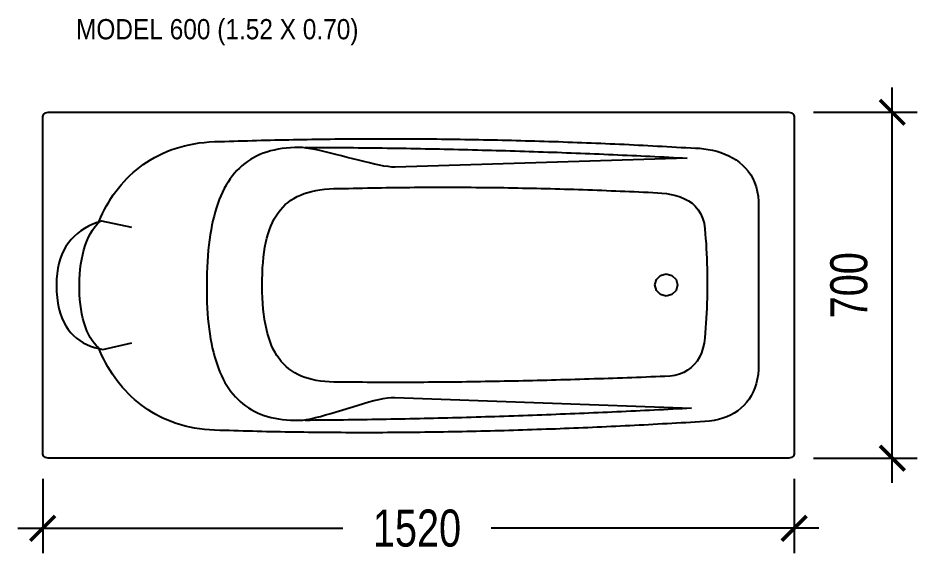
# Model space of a CAD drawing. Extents: x 2134 to 13747, y 1479 to 10829.
# Drawn here: x 11900 to 13718, y 3838 to 4921 of the extents above; entities that cross this region are included whole.
import ezdxf
from ezdxf.enums import TextEntityAlignment as Align

# ---------------------------------------------------------------- set-up
doc = ezdxf.new("R2010")
doc.units = 0
doc.layers.get('0').update_dxf_attribs({"linetype": 'CONTINUOUS'})
doc.layers.get('DEFPOINTS').update_dxf_attribs({"linetype": 'CONTINUOUS'})
for name, color, linetype in [('DIM', 4, 'CONTINUOUS'), ('DWGMODELS_COM', 250, 'CONTINUOUS'), ('TEXT', 3, 'CONTINUOUS')]:
    doc.layers.add(name, color=color, linetype=linetype)
doc.styles.add('KOTE', font='romrust.shx', dxfattribs={"width": 0.8})
doc.styles.add('SN0', font='Arial')
doc.dimstyles.new('CAD-BLOCK_COM_50', dxfattribs={"dimscale": 50, "dimtxt": 1.5, "dimasz": 1, "dimexe": 1, "dimexo": 1, "dimgap": 1, "dimtad": 1, "dimdec": 0, "dimzin": 1, "dimtxsty": 'KOTE', "dimblk": 'ARCHTICK', "dimcen": 0, "dimdle": 1, "dimclrd": 4, "dimclre": 4, "dimclrt": 7, "dimazin": 3, "dimtfac": 0.666667, "dimtdec": 0, "dimtix": 1, "dimtmove": 0, "dimatfit": 3, "dimtvp": 1, "dimtolj": 1})

# ---------------------------------------------------------------- blocks, each defined once
blk = doc.blocks.new('MODELO_600')
at = {"color": 0}
for p, q in [((-1.52, 0.3416), (-1.5185, 0.3458)), ((-1.5185, 0.3458), (-1.5146, 0.3488)), ((-1.5146, 0.3488), (-1.5091, 0.35)), ((-1.5091, 0.35), (-0.0109, 0.35)), ((-0.0109, 0.35), (-0.0054, 0.3488)), ((-0.0054, 0.3488), (-0.0015, 0.3458)), ((-0.0015, 0.3458), (0, 0.3416)), ((-1.52, -0.3416), (-1.52, 0.3416)), ((0, 0.3416), (0, -0.3416)), ((-1.1613, 0.2908), (-1.152, 0.2911)), ((-1.152, 0.2911), (-1.1428, 0.2914)), ((-1.1428, 0.2914), (-1.1335, 0.2917)), ((-1.1335, 0.2917), (-1.1243, 0.292)), ((-1.1243, 0.292), (-1.115, 0.2923)), ((-1.115, 0.2923), (-1.1058, 0.2925)), ((-1.1058, 0.2925), (-1.0965, 0.2928)), ((-1.0965, 0.2928), (-1.0872, 0.293)), ((-1.0872, 0.293), (-1.0779, 0.2933)), ((-1.0779, 0.2933), (-1.0687, 0.2935)), ((-1.0687, 0.2935), (-1.0594, 0.2937)), ((-1.0594, 0.2937), (-1.0501, 0.294)), ((-1.0501, 0.294), (-1.0408, 0.2942)), ((-1.0408, 0.2942), (-1.0315, 0.2944)), ((-1.0315, 0.2944), (-1.0222, 0.2946)), ((-1.0222, 0.2946), (-1.0129, 0.2947)), ((-1.0129, 0.2947), (-1.0036, 0.2949)), ((-1.0036, 0.2949), (-0.9943, 0.2951)), ((-0.9943, 0.2951), (-0.985, 0.2952)), ((-0.985, 0.2952), (-0.9757, 0.2954)), ((-0.9757, 0.2954), (-0.9664, 0.2955)), ((-0.9664, 0.2955), (-0.9571, 0.2957)), ((-0.9571, 0.2957), (-0.9477, 0.2958)), ((-0.9477, 0.2958), (-0.9384, 0.2959)), ((-0.9384, 0.2959), (-0.9291, 0.296)), ((-0.9291, 0.296), (-0.9198, 0.2961)), ((-0.9198, 0.2961), (-0.9104, 0.2962)), ((-0.9104, 0.2962), (-0.9011, 0.2962)), ((-0.9011, 0.2962), (-0.8917, 0.2963)), ((-0.8917, 0.2963), (-0.8824, 0.2964)), ((-0.8824, 0.2964), (-0.873, 0.2964)), ((-0.873, 0.2964), (-0.8637, 0.2965)), ((-0.8637, 0.2965), (-0.8543, 0.2965)), ((-0.8543, 0.2965), (-0.8449, 0.2965)), ((-0.8449, 0.2965), (-0.8356, 0.2965)), ((-0.8356, 0.2965), (-0.8262, 0.2965)), ((-0.8262, 0.2965), (-0.8168, 0.2965)), ((-0.8168, 0.2965), (-0.8075, 0.2965)), ((-0.8075, 0.2965), (-0.7981, 0.2965)), ((-0.7981, 0.2965), (-0.7887, 0.2965)), ((-0.7887, 0.2965), (-0.7793, 0.2964)), ((-0.7793, 0.2964), (-0.7699, 0.2964)), ((-0.7699, 0.2964), (-0.7605, 0.2963)), ((-0.7605, 0.2963), (-0.7511, 0.2963)), ((-0.7511, 0.2963), (-0.7417, 0.2962)), ((-0.7417, 0.2962), (-0.7323, 0.2961)), ((-0.7323, 0.2961), (-0.7229, 0.296)), ((-0.7229, 0.296), (-0.7135, 0.2959)), ((-0.7135, 0.2959), (-0.7041, 0.2958)), ((-0.7041, 0.2958), (-0.6946, 0.2957)), ((-0.6946, 0.2957), (-0.6852, 0.2956)), ((-0.6852, 0.2956), (-0.6758, 0.2954)), ((-0.6758, 0.2954), (-0.6664, 0.2953)), ((-0.6664, 0.2953), (-0.6569, 0.2951)), ((-0.6569, 0.2951), (-0.6475, 0.295)), ((-0.6475, 0.295), (-0.638, 0.2948)), ((-0.638, 0.2948), (-0.6286, 0.2946)), ((-0.6286, 0.2946), (-0.6191, 0.2944)), ((-0.6191, 0.2944), (-0.6097, 0.2942)), ((-0.6097, 0.2942), (-0.6002, 0.294)), ((-0.6002, 0.294), (-0.5908, 0.2938)), ((-0.5908, 0.2938), (-0.5813, 0.2936)), ((-0.5813, 0.2936), (-0.5718, 0.2934)), ((-0.5718, 0.2934), (-0.5624, 0.2931)), ((-0.5624, 0.2931), (-0.5529, 0.2929)), ((-0.5529, 0.2929), (-0.5434, 0.2926)), ((-0.5434, 0.2926), (-0.5339, 0.2924)), ((-0.5339, 0.2924), (-0.5244, 0.2921)), ((-0.5244, 0.2921), (-0.5149, 0.2918)), ((-0.5149, 0.2918), (-0.5054, 0.2915)), ((-0.5054, 0.2915), (-0.4959, 0.2912)), ((-0.4959, 0.2912), (-0.4864, 0.2909)), ((-1.2692, 0.2704), (-1.2606, 0.2738)), ((-1.2606, 0.2738), (-1.2517, 0.2769)), ((-1.2517, 0.2769), (-1.2425, 0.2797)), ((-1.2425, 0.2797), (-1.2332, 0.2822)), ((-1.2332, 0.2822), (-1.2236, 0.2844)), ((-1.2236, 0.2844), (-1.2138, 0.2863)), ((-1.2138, 0.2863), (-1.2037, 0.2879)), ((-1.2037, 0.2879), (-1.1935, 0.2891)), ((-1.1935, 0.2891), (-1.183, 0.29)), ((-1.183, 0.29), (-1.1722, 0.2906)), ((-1.1722, 0.2906), (-1.1613, 0.2908)), ((-1.0518, 0.2737), (-1.0594, 0.2718)), ((-1.044, 0.2753), (-1.0518, 0.2737)), ((-1.0359, 0.2766), (-1.044, 0.2753)), ((-1.0275, 0.2776), (-1.0359, 0.2766)), ((-1.019, 0.2784), (-1.0275, 0.2776)), ((-1.0101, 0.2788), (-1.019, 0.2784)), ((-1.001, 0.279), (-1.0101, 0.2788)), ((-0.9944, 0.2786), (-1.001, 0.279)), ((-0.9868, 0.2777), (-0.9944, 0.2786)), ((-0.9888, 0.2792), (-0.979, 0.2791)), ((-0.9783, 0.2764), (-0.9868, 0.2777)), ((-0.979, 0.2791), (-0.9692, 0.2791)), ((-0.9691, 0.2746), (-0.9783, 0.2764)), ((-0.9692, 0.2791), (-0.9595, 0.279)), ((-0.9592, 0.2725), (-0.9691, 0.2746)), ((-0.9595, 0.279), (-0.9497, 0.279)), ((-0.9497, 0.279), (-0.94, 0.2789)), ((-0.94, 0.2789), (-0.9302, 0.2788)), ((-0.9302, 0.2788), (-0.9205, 0.2788)), ((-0.9205, 0.2788), (-0.9108, 0.2787)), ((-0.9108, 0.2787), (-0.901, 0.2786)), ((-0.901, 0.2786), (-0.8913, 0.2785)), ((-0.8913, 0.2785), (-0.8816, 0.2784)), ((-0.8816, 0.2784), (-0.8719, 0.2783)), ((-0.8719, 0.2783), (-0.8622, 0.2782)), ((-0.8622, 0.2782), (-0.8525, 0.2781)), ((-0.8525, 0.2781), (-0.8428, 0.2779)), ((-0.8428, 0.2779), (-0.8331, 0.2778)), ((-0.8331, 0.2778), (-0.8235, 0.2777)), ((-0.8235, 0.2777), (-0.8138, 0.2775)), ((-0.8138, 0.2775), (-0.8041, 0.2774)), ((-0.8041, 0.2774), (-0.7945, 0.2772)), ((-0.7945, 0.2772), (-0.7848, 0.2771)), ((-0.7848, 0.2771), (-0.7752, 0.2769)), ((-0.7752, 0.2769), (-0.7656, 0.2767)), ((-0.7656, 0.2767), (-0.7559, 0.2766)), ((-0.7559, 0.2766), (-0.7463, 0.2764)), ((-0.7463, 0.2764), (-0.7367, 0.2762)), ((-0.7367, 0.2762), (-0.7271, 0.276)), ((-0.7271, 0.276), (-0.7175, 0.2758)), ((-0.7175, 0.2758), (-0.7079, 0.2756)), ((-0.7079, 0.2756), (-0.6983, 0.2754)), ((-0.6983, 0.2754), (-0.6887, 0.2752)), ((-0.6887, 0.2752), (-0.6791, 0.2749)), ((-0.6791, 0.2749), (-0.6695, 0.2747)), ((-0.6695, 0.2747), (-0.6599, 0.2745)), ((-0.6599, 0.2745), (-0.6504, 0.2742)), ((-0.6504, 0.2742), (-0.6408, 0.274)), ((-0.6408, 0.274), (-0.6313, 0.2737)), ((-0.6313, 0.2737), (-0.6217, 0.2735)), ((-0.6217, 0.2735), (-0.6122, 0.2732)), ((-0.6122, 0.2732), (-0.6026, 0.2729)), ((-0.6026, 0.2729), (-0.5931, 0.2727)), ((-0.4864, 0.2909), (-0.4769, 0.2906)), ((-0.4769, 0.2906), (-0.4674, 0.2902)), ((-0.4674, 0.2902), (-0.4579, 0.2899)), ((-0.4579, 0.2899), (-0.4484, 0.2895)), ((-0.4484, 0.2895), (-0.4389, 0.2892)), ((-0.4389, 0.2892), (-0.4294, 0.2888)), ((-0.4294, 0.2888), (-0.4198, 0.2885)), ((-0.4198, 0.2885), (-0.4103, 0.2881)), ((-0.4103, 0.2881), (-0.4008, 0.2877)), ((-0.4008, 0.2877), (-0.3912, 0.2873)), ((-0.3912, 0.2873), (-0.3817, 0.2869)), ((-0.3817, 0.2869), (-0.3722, 0.2865)), ((-0.3722, 0.2865), (-0.3626, 0.286)), ((-0.3626, 0.286), (-0.3531, 0.2856)), ((-0.3531, 0.2856), (-0.3435, 0.2852)), ((-0.3435, 0.2852), (-0.3339, 0.2847)), ((-0.3339, 0.2847), (-0.3244, 0.2842)), ((-0.3244, 0.2842), (-0.3148, 0.2838)), ((-0.3148, 0.2838), (-0.3052, 0.2833)), ((-0.3052, 0.2833), (-0.2957, 0.2828)), ((-0.2957, 0.2828), (-0.2861, 0.2823)), ((-0.2861, 0.2823), (-0.2765, 0.2818)), ((-0.2765, 0.2818), (-0.2669, 0.2813)), ((-0.2669, 0.2813), (-0.2573, 0.2808)), ((-0.2573, 0.2808), (-0.2477, 0.2802)), ((-0.2477, 0.2802), (-0.2381, 0.2797)), ((-0.2381, 0.2797), (-0.2285, 0.2791)), ((-0.2285, 0.2791), (-0.2189, 0.2786)), ((-0.2189, 0.2786), (-0.2093, 0.278)), ((-0.2093, 0.278), (-0.1997, 0.2774)), ((-0.1997, 0.2774), (-0.1997, 0.2774)), ((-0.1997, 0.2774), (-0.191, 0.2771)), ((-0.191, 0.2771), (-0.1824, 0.2763)), ((-0.1824, 0.2763), (-0.1737, 0.275)), ((-0.1737, 0.275), (-0.1651, 0.2734)), ((-0.1651, 0.2734), (-0.1567, 0.2712)), ((-1.3016, 0.254), (-1.2939, 0.2585)), ((-1.2939, 0.2585), (-1.2859, 0.2627)), ((-1.2859, 0.2627), (-1.2777, 0.2667)), ((-1.2777, 0.2667), (-1.2692, 0.2704)), ((-1.0936, 0.258), (-1.0998, 0.2544)), ((-1.0873, 0.2614), (-1.0936, 0.258)), ((-1.0807, 0.2644), (-1.0873, 0.2614)), ((-1.0738, 0.2672), (-1.0807, 0.2644)), ((-1.0667, 0.2696), (-1.0738, 0.2672)), ((-1.0594, 0.2718), (-1.0667, 0.2696)), ((-0.9488, 0.2701), (-0.9592, 0.2725)), ((-0.938, 0.2675), (-0.9488, 0.2701)), ((-0.9269, 0.2647), (-0.938, 0.2675)), ((-0.9155, 0.2618), (-0.9269, 0.2647)), ((-0.904, 0.2588), (-0.9155, 0.2618)), ((-0.8926, 0.2559), (-0.904, 0.2588)), ((-0.8812, 0.253), (-0.8926, 0.2559)), ((-0.2164, 0.2573), (-0.807, 0.2387)), ((-0.5931, 0.2727), (-0.5836, 0.2724)), ((-0.5836, 0.2724), (-0.5741, 0.2721)), ((-0.5741, 0.2721), (-0.5645, 0.2718)), ((-0.5645, 0.2718), (-0.555, 0.2715)), ((-0.555, 0.2715), (-0.5455, 0.2712)), ((-0.5455, 0.2712), (-0.536, 0.2709)), ((-0.536, 0.2709), (-0.5265, 0.2706)), ((-0.5265, 0.2706), (-0.5171, 0.2703)), ((-0.5171, 0.2703), (-0.5076, 0.27)), ((-0.5076, 0.27), (-0.4981, 0.2696)), ((-0.4981, 0.2696), (-0.4886, 0.2693)), ((-0.4886, 0.2693), (-0.4792, 0.269)), ((-0.4792, 0.269), (-0.4697, 0.2686)), ((-0.4697, 0.2686), (-0.4603, 0.2683)), ((-0.4603, 0.2683), (-0.4508, 0.2679)), ((-0.4508, 0.2679), (-0.4414, 0.2675)), ((-0.4414, 0.2675), (-0.4319, 0.2672)), ((-0.4319, 0.2672), (-0.4225, 0.2668)), ((-0.4225, 0.2668), (-0.4131, 0.2664)), ((-0.4131, 0.2664), (-0.4037, 0.266)), ((-0.4037, 0.266), (-0.3942, 0.2657)), ((-0.3942, 0.2657), (-0.3848, 0.2653)), ((-0.3848, 0.2653), (-0.3754, 0.2649)), ((-0.3754, 0.2649), (-0.366, 0.2645)), ((-0.366, 0.2645), (-0.3566, 0.264)), ((-0.3566, 0.264), (-0.3473, 0.2636)), ((-0.3473, 0.2636), (-0.3379, 0.2632)), ((-0.3379, 0.2632), (-0.3285, 0.2628)), ((-0.3285, 0.2628), (-0.3191, 0.2624)), ((-0.3191, 0.2624), (-0.3098, 0.2619)), ((-0.3098, 0.2619), (-0.3004, 0.2615)), ((-0.3004, 0.2615), (-0.291, 0.261)), ((-0.291, 0.261), (-0.2817, 0.2606)), ((-0.2817, 0.2606), (-0.2723, 0.2601)), ((-0.2723, 0.2601), (-0.263, 0.2597)), ((-0.263, 0.2597), (-0.2537, 0.2592)), ((-0.2537, 0.2592), (-0.2443, 0.2587)), ((-0.2443, 0.2587), (-0.235, 0.2582)), ((-0.235, 0.2582), (-0.2257, 0.2578)), ((-0.2257, 0.2578), (-0.2164, 0.2573)), ((-0.1567, 0.2712), (-0.1484, 0.2687)), ((-0.1484, 0.2687), (-0.1403, 0.2656)), ((-0.1403, 0.2656), (-0.1324, 0.2621)), ((-0.1324, 0.2621), (-0.1248, 0.2581)), ((-0.1248, 0.2581), (-0.1176, 0.2536)), ((-1.3304, 0.2336), (-1.3236, 0.2391)), ((-1.3236, 0.2391), (-1.3165, 0.2443)), ((-1.3165, 0.2443), (-1.3092, 0.2493)), ((-1.3092, 0.2493), (-1.3016, 0.254)), ((-1.1221, 0.237), (-1.1271, 0.232)), ((-1.1169, 0.2418), (-1.1221, 0.237)), ((-1.1114, 0.2463), (-1.1169, 0.2418)), ((-1.1057, 0.2505), (-1.1114, 0.2463)), ((-1.0998, 0.2544), (-1.1057, 0.2505)), ((-0.8701, 0.2502), (-0.8812, 0.253)), ((-0.8592, 0.2476), (-0.8701, 0.2502)), ((-0.8488, 0.2452), (-0.8592, 0.2476)), ((-0.839, 0.2431), (-0.8488, 0.2452)), ((-0.8298, 0.2413), (-0.839, 0.2431)), ((-0.8213, 0.24), (-0.8298, 0.2413)), ((-0.8137, 0.2391), (-0.8213, 0.24)), ((-0.807, 0.2387), (-0.8137, 0.2391)), ((-0.1176, 0.2536), (-0.1107, 0.2487)), ((-0.1107, 0.2487), (-0.1043, 0.2432)), ((-0.1043, 0.2432), (-0.0983, 0.2372)), ((-0.0983, 0.2372), (-0.0928, 0.2306)), ((-1.3496, 0.216), (-1.3434, 0.2221)), ((-1.3434, 0.2221), (-1.337, 0.228)), ((-1.337, 0.228), (-1.3304, 0.2336)), ((-1.1365, 0.221), (-1.1409, 0.2151)), ((-1.1319, 0.2266), (-1.1365, 0.221)), ((-1.1271, 0.232), (-1.1319, 0.2266)), ((-0.0928, 0.2306), (-0.0879, 0.2236)), ((-0.0879, 0.2236), (-0.0836, 0.216)), ((-1.3668, 0.1966), (-1.3613, 0.2032)), ((-1.3613, 0.2032), (-1.3555, 0.2097)), ((-1.3555, 0.2097), (-1.3496, 0.216)), ((-1.149, 0.2024), (-1.1527, 0.1956)), ((-1.145, 0.2088), (-1.149, 0.2024)), ((-1.1409, 0.2151), (-1.145, 0.2088)), ((-0.0836, 0.216), (-0.0799, 0.2078)), ((-0.0799, 0.2078), (-0.0768, 0.1991)), ((-1.3819, 0.1755), (-1.3771, 0.1827)), ((-1.3771, 0.1827), (-1.372, 0.1897)), ((-1.372, 0.1897), (-1.3668, 0.1966)), ((-1.1563, 0.1885), (-1.1596, 0.1811)), ((-1.1527, 0.1956), (-1.1563, 0.1885)), ((-1.0054, 0.1794), (-0.9986, 0.1826)), ((-0.9986, 0.1826), (-0.9914, 0.1854)), ((-0.9914, 0.1854), (-0.9839, 0.1879)), ((-0.9839, 0.1879), (-0.976, 0.19)), ((-0.976, 0.19), (-0.9678, 0.1917)), ((-0.9678, 0.1917), (-0.9592, 0.1932)), ((-0.9592, 0.1932), (-0.9502, 0.1943)), ((-0.9502, 0.1943), (-0.9408, 0.195)), ((-0.9408, 0.195), (-0.9311, 0.1955)), ((-0.9311, 0.1955), (-0.9209, 0.1956)), ((-0.9209, 0.1956), (-0.9113, 0.1958)), ((-0.9209, 0.1956), (-0.9209, 0.1956)), ((-0.9113, 0.1958), (-0.9017, 0.1961)), ((-0.9017, 0.1961), (-0.8921, 0.1963)), ((-0.8921, 0.1963), (-0.8825, 0.1965)), ((-0.8825, 0.1965), (-0.8729, 0.1967)), ((-0.8729, 0.1967), (-0.8633, 0.1969)), ((-0.8633, 0.1969), (-0.8538, 0.1971)), ((-0.8538, 0.1971), (-0.8442, 0.1972)), ((-0.8442, 0.1972), (-0.8346, 0.1974)), ((-0.8346, 0.1974), (-0.825, 0.1975)), ((-0.825, 0.1975), (-0.8155, 0.1977)), ((-0.8155, 0.1977), (-0.8059, 0.1978)), ((-0.8059, 0.1978), (-0.7963, 0.1979)), ((-0.7963, 0.1979), (-0.7868, 0.198)), ((-0.7868, 0.198), (-0.7772, 0.1981)), ((-0.7772, 0.1981), (-0.7677, 0.1982)), ((-0.7677, 0.1982), (-0.7581, 0.1982)), ((-0.7581, 0.1982), (-0.7486, 0.1983)), ((-0.7486, 0.1983), (-0.7391, 0.1983)), ((-0.7391, 0.1983), (-0.7295, 0.1983)), ((-0.7295, 0.1983), (-0.72, 0.1984)), ((-0.72, 0.1984), (-0.7105, 0.1984)), ((-0.7105, 0.1984), (-0.701, 0.1984)), ((-0.701, 0.1984), (-0.6915, 0.1984)), ((-0.6915, 0.1984), (-0.682, 0.1983)), ((-0.682, 0.1983), (-0.6724, 0.1983)), ((-0.6724, 0.1983), (-0.6629, 0.1982)), ((-0.6629, 0.1982), (-0.6534, 0.1982)), ((-0.6534, 0.1982), (-0.644, 0.1981)), ((-0.644, 0.1981), (-0.6345, 0.198)), ((-0.6345, 0.198), (-0.625, 0.1979)), ((-0.625, 0.1979), (-0.6155, 0.1978)), ((-0.6155, 0.1978), (-0.606, 0.1977)), ((-0.606, 0.1977), (-0.5965, 0.1976)), ((-0.5965, 0.1976), (-0.5871, 0.1975)), ((-0.5871, 0.1975), (-0.5776, 0.1973)), ((-0.5776, 0.1973), (-0.5681, 0.1972)), ((-0.5681, 0.1972), (-0.5587, 0.197)), ((-0.5587, 0.197), (-0.5492, 0.1968)), ((-0.5492, 0.1968), (-0.5398, 0.1966)), ((-0.5398, 0.1966), (-0.5303, 0.1964)), ((-0.5303, 0.1964), (-0.5209, 0.1962)), ((-0.5209, 0.1962), (-0.5115, 0.196)), ((-0.5115, 0.196), (-0.502, 0.1958)), ((-0.502, 0.1958), (-0.4926, 0.1955)), ((-0.4926, 0.1955), (-0.4832, 0.1953)), ((-0.4832, 0.1953), (-0.4737, 0.195)), ((-0.4737, 0.195), (-0.4643, 0.1947)), ((-0.4643, 0.1947), (-0.4549, 0.1944)), ((-0.4549, 0.1944), (-0.4455, 0.1942)), ((-0.4455, 0.1942), (-0.4361, 0.1939)), ((-0.4361, 0.1939), (-0.4267, 0.1935)), ((-0.4267, 0.1935), (-0.4173, 0.1932)), ((-0.4173, 0.1932), (-0.4079, 0.1929)), ((-0.4079, 0.1929), (-0.3985, 0.1925)), ((-0.3985, 0.1925), (-0.3891, 0.1922)), ((-0.3891, 0.1922), (-0.3797, 0.1918)), ((-0.3797, 0.1918), (-0.3703, 0.1914)), ((-0.3703, 0.1914), (-0.361, 0.191)), ((-0.361, 0.191), (-0.3516, 0.1906)), ((-0.3516, 0.1906), (-0.3422, 0.1902)), ((-0.3422, 0.1902), (-0.3329, 0.1898)), ((-0.3329, 0.1898), (-0.3235, 0.1894)), ((-0.3235, 0.1894), (-0.3141, 0.189)), ((-0.3141, 0.189), (-0.3048, 0.1885)), ((-0.3048, 0.1885), (-0.2954, 0.1881)), ((-0.2954, 0.1881), (-0.2861, 0.1876)), ((-0.2861, 0.1876), (-0.2767, 0.1871)), ((-0.2767, 0.1871), (-0.2674, 0.1866)), ((-0.2674, 0.1866), (-0.2674, 0.1866)), ((-0.2674, 0.1866), (-0.2579, 0.1855)), ((-0.2579, 0.1855), (-0.2485, 0.1839)), ((-0.2485, 0.1839), (-0.2393, 0.1816)), ((-0.0768, 0.1991), (-0.0745, 0.1898)), ((-0.0745, 0.1898), (-0.073, 0.18)), ((-1.3908, 0.1607), (-1.3865, 0.1682)), ((-1.3865, 0.1682), (-1.3819, 0.1755)), ((-1.1657, 0.1656), (-1.1685, 0.1574)), ((-1.1628, 0.1735), (-1.1657, 0.1656)), ((-1.1596, 0.1811), (-1.1628, 0.1735)), ((-1.0292, 0.1631), (-1.0237, 0.1677)), ((-1.0237, 0.1677), (-1.0179, 0.172)), ((-1.0179, 0.172), (-1.0118, 0.1759)), ((-1.0118, 0.1759), (-1.0054, 0.1794)), ((-0.2393, 0.1816), (-0.2304, 0.1788)), ((-0.2304, 0.1788), (-0.2219, 0.1752)), ((-0.2219, 0.1752), (-0.2139, 0.1709)), ((-0.2139, 0.1709), (-0.2066, 0.1658)), ((-0.2066, 0.1658), (-0.1999, 0.1598)), ((-0.073, 0.18), (-0.0722, 0.1696)), ((-0.0722, 0.1696), (-0.0719, -0.16)), ((-0.0722, 0.1696), (-0.0722, 0.1696)), ((-1.3989, 0.1453), (-1.395, 0.1531)), ((-1.395, 0.1531), (-1.3908, 0.1607)), ((-1.171, 0.1489), (-1.1734, 0.1401)), ((-1.1685, 0.1574), (-1.171, 0.1489)), ((-1.0477, 0.1407), (-1.0435, 0.1469)), ((-1.0435, 0.1469), (-1.0391, 0.1527)), ((-1.0391, 0.1527), (-1.0343, 0.1581)), ((-1.0343, 0.1581), (-1.0292, 0.1631)), ((-0.1999, 0.1598), (-0.194, 0.1529)), ((-0.194, 0.1529), (-0.1891, 0.1449)), ((-1.4005, 0.13), (-1.4098, 0.1269)), ((-1.4098, 0.1237), (-1.4045, 0.1287)), ((-1.406, 0.1295), (-1.4026, 0.1375)), ((-1.4058, 0.1287), (-1.406, 0.1295)), ((-1.4049, 0.1287), (-1.4058, 0.1287)), ((-1.4045, 0.1287), (-1.4049, 0.1287)), ((-1.4045, 0.1287), (-1.4045, 0.1287)), ((-1.4026, 0.1375), (-1.3989, 0.1453)), ((-1.3394, 0.1172), (-1.4005, 0.13)), ((-1.1756, 0.131), (-1.1776, 0.1217)), ((-1.1734, 0.1401), (-1.1756, 0.131)), ((-1.0551, 0.1272), (-1.0516, 0.1342)), ((-1.0516, 0.1342), (-1.0477, 0.1407)), ((-0.1891, 0.1449), (-0.1851, 0.1359)), ((-0.1851, 0.1359), (-0.1823, 0.1257)), ((-1.4428, 0.1101), (-1.4499, 0.1048)), ((-1.4353, 0.115), (-1.4428, 0.1101)), ((-1.4273, 0.1194), (-1.4353, 0.115)), ((-1.4188, 0.1234), (-1.4273, 0.1194)), ((-1.4235, 0.1046), (-1.4193, 0.1116)), ((-1.4193, 0.1116), (-1.4148, 0.118)), ((-1.4098, 0.1269), (-1.4188, 0.1234)), ((-1.4148, 0.118), (-1.4098, 0.1237)), ((-1.1794, 0.1121), (-1.1811, 0.1021)), ((-1.1776, 0.1217), (-1.1794, 0.1121)), ((-1.064, 0.1039), (-1.0613, 0.1121)), ((-1.0613, 0.1121), (-1.0584, 0.1199)), ((-1.0584, 0.1199), (-1.0551, 0.1272)), ((-0.1823, 0.1257), (-0.1807, 0.1143)), ((-0.1807, 0.1143), (-0.1798, 0.1043)), ((-1.4625, 0.0927), (-1.468, 0.086)), ((-1.4564, 0.099), (-1.4625, 0.0927)), ((-1.4499, 0.1048), (-1.4564, 0.099)), ((-1.4308, 0.089), (-1.4273, 0.097)), ((-1.4273, 0.097), (-1.4235, 0.1046)), ((-1.1825, 0.0919), (-1.1838, 0.0815)), ((-1.1811, 0.1021), (-1.1825, 0.0919)), ((-1.0685, 0.0864), (-1.0664, 0.0954)), ((-1.0664, 0.0954), (-1.064, 0.1039)), ((-0.1798, 0.1043), (-0.179, 0.0943)), ((-0.179, 0.0943), (-0.1783, 0.0842)), ((-1.4729, 0.0787), (-1.4774, 0.0709)), ((-1.468, 0.086), (-1.4729, 0.0787)), ((-1.4366, 0.0715), (-1.4339, 0.0804)), ((-1.4339, 0.0804), (-1.4308, 0.089)), ((-1.1838, 0.0815), (-1.185, 0.0707)), ((-1.0719, 0.0671), (-1.0704, 0.0769)), ((-1.0704, 0.0769), (-1.0685, 0.0864)), ((-0.1783, 0.0842), (-0.1777, 0.0742)), ((-0.1777, 0.0742), (-0.1772, 0.0642)), ((-1.4812, 0.0625), (-1.4845, 0.0537)), ((-1.4774, 0.0709), (-1.4812, 0.0625)), ((-1.441, 0.0526), (-1.439, 0.0622)), ((-1.439, 0.0622), (-1.4366, 0.0715)), ((-1.1859, 0.0596), (-1.1867, 0.0483)), ((-1.185, 0.0707), (-1.1859, 0.0596)), ((-1.0743, 0.0461), (-1.0732, 0.0568)), ((-1.0732, 0.0568), (-1.0719, 0.0671)), ((-0.1772, 0.0642), (-0.1767, 0.0541)), ((-1.4872, 0.0442), (-1.4894, 0.0343)), ((-1.4845, 0.0537), (-1.4872, 0.0442)), ((-1.4439, 0.0327), (-1.4426, 0.0428)), ((-1.4426, 0.0428), (-1.441, 0.0526)), ((-1.1873, 0.0367), (-1.1878, 0.0248)), ((-1.1867, 0.0483), (-1.1873, 0.0367)), ((-1.0751, 0.035), (-1.0743, 0.0461)), ((-0.1767, 0.0541), (-0.1763, 0.0441)), ((-0.1763, 0.0441), (-0.176, 0.0341)), ((-1.4909, 0.0237), (-1.4918, 0.0126)), ((-1.4894, 0.0343), (-1.4909, 0.0237)), ((-1.4455, 0.0122), (-1.4449, 0.0225)), ((-1.4449, 0.0225), (-1.4439, 0.0327)), ((-1.1878, 0.0248), (-1.1881, 0.0126)), ((-1.0759, 0.0114), (-1.0756, 0.0234)), ((-1.0756, 0.0234), (-1.0751, 0.035)), ((-0.2786, 0.0119), (-0.2703, 0.02)), ((-0.2703, 0.02), (-0.2587, 0.023)), ((-0.2587, 0.023), (-0.2471, 0.02)), ((-0.2471, 0.02), (-0.2388, 0.0119)), ((-0.176, 0.0341), (-0.1758, 0.024)), ((-0.1758, 0.024), (-0.1757, 0.014)), ((-1.4918, 0.0126), (-1.4921, 0.0009)), ((-1.4921, 0.0009), (-1.4918, -0.0123)), ((-1.4458, 0.0019), (-1.4455, 0.0122)), ((-1.4457, -0.0084), (-1.4458, 0.0019)), ((-1.1881, 0.0126), (-1.1882, 0.0003)), ((-1.1882, 0.0003), (-1.1882, -0.0117)), ((-1.076, -0.001), (-1.0759, 0.0114)), ((-0.2817, 0.0006), (-0.2786, 0.0119)), ((-0.2786, -0.0107), (-0.2817, 0.0006)), ((-0.2388, 0.0119), (-0.2357, 0.0006)), ((-0.2357, 0.0006), (-0.2388, -0.0107)), ((-0.1757, 0.014), (-0.1757, 0.0039)), ((-0.1757, 0.0039), (-0.1757, -0.0061)), ((-1.4918, -0.0123), (-1.4908, -0.0246)), ((-1.4453, -0.0186), (-1.4457, -0.0084)), ((-1.1882, -0.0117), (-1.1881, -0.0235)), ((-1.0758, -0.0135), (-1.076, -0.001)), ((-1.076, -0.001), (-1.076, -0.001)), ((-1.0754, -0.0255), (-1.0758, -0.0135)), ((-0.2703, -0.0188), (-0.2786, -0.0107)), ((-0.2388, -0.0107), (-0.2471, -0.0188)), ((-0.1758, -0.0161), (-0.1761, -0.0262)), ((-0.1757, -0.0061), (-0.1758, -0.0161)), ((-1.4908, -0.0246), (-1.4893, -0.0361)), ((-1.4893, -0.0361), (-1.4872, -0.0468)), ((-1.4446, -0.0288), (-1.4453, -0.0186)), ((-1.4436, -0.0387), (-1.4446, -0.0288)), ((-1.1881, -0.0235), (-1.1877, -0.035)), ((-1.1877, -0.035), (-1.1872, -0.0463)), ((-1.0747, -0.0371), (-1.0754, -0.0255)), ((-0.2587, -0.0218), (-0.2703, -0.0188)), ((-0.2471, -0.0188), (-0.2587, -0.0218)), ((-0.1764, -0.0362), (-0.1767, -0.0462)), ((-0.1761, -0.0262), (-0.1764, -0.0362)), ((-1.4872, -0.0468), (-1.4845, -0.0568)), ((-1.4422, -0.0484), (-1.4436, -0.0387)), ((-1.4405, -0.0579), (-1.4422, -0.0484)), ((-1.1872, -0.0463), (-1.1865, -0.0573)), ((-1.0738, -0.0482), (-1.0747, -0.0371)), ((-1.0727, -0.0588), (-1.0738, -0.0482)), ((-0.1767, -0.0462), (-0.1772, -0.0563)), ((-1.4845, -0.0568), (-1.4813, -0.066)), ((-1.4813, -0.066), (-1.4775, -0.0745)), ((-1.4385, -0.067), (-1.4405, -0.0579)), ((-1.4362, -0.0758), (-1.4385, -0.067)), ((-1.1865, -0.0573), (-1.1857, -0.068)), ((-1.1857, -0.068), (-1.1846, -0.0784)), ((-1.0712, -0.0691), (-1.0727, -0.0588)), ((-1.0695, -0.0789), (-1.0712, -0.0691)), ((-0.1778, -0.0663), (-0.1784, -0.0764)), ((-0.1772, -0.0563), (-0.1778, -0.0663)), ((-1.4775, -0.0745), (-1.4733, -0.0823)), ((-1.4733, -0.0823), (-1.4685, -0.0895)), ((-1.4685, -0.0895), (-1.4633, -0.096)), ((-1.4336, -0.0841), (-1.4362, -0.0758)), ((-1.4307, -0.092), (-1.4336, -0.0841)), ((-1.1846, -0.0784), (-1.1834, -0.0886)), ((-1.1834, -0.0886), (-1.1821, -0.0985)), ((-1.0676, -0.0883), (-1.0695, -0.0789)), ((-1.0653, -0.0973), (-1.0676, -0.0883)), ((-0.1791, -0.0864), (-0.1799, -0.0964)), ((-0.1784, -0.0764), (-0.1791, -0.0864)), ((-1.4633, -0.096), (-1.4576, -0.1019)), ((-1.4576, -0.1019), (-1.4515, -0.1072)), ((-1.4515, -0.1072), (-1.445, -0.1119)), ((-1.4275, -0.0993), (-1.4307, -0.092)), ((-1.424, -0.106), (-1.4275, -0.0993)), ((-1.4202, -0.112), (-1.424, -0.106)), ((-1.1821, -0.0985), (-1.1805, -0.1082)), ((-1.1805, -0.1082), (-1.1788, -0.1176)), ((-1.0628, -0.1058), (-1.0653, -0.0973)), ((-1.0601, -0.1139), (-1.0628, -0.1058)), ((-0.1808, -0.1065), (-0.1821, -0.1174)), ((-0.1799, -0.0964), (-0.1808, -0.1065)), ((-0.1808, -0.1065), (-0.1808, -0.1065)), ((-1.445, -0.1119), (-1.438, -0.1162)), ((-1.438, -0.1162), (-1.4307, -0.1199)), ((-1.4307, -0.1199), (-1.4231, -0.1231)), ((-1.4231, -0.1231), (-1.415, -0.1258)), ((-1.4161, -0.1174), (-1.4202, -0.112)), ((-1.4118, -0.122), (-1.4161, -0.1174)), ((-1.415, -0.1258), (-1.4067, -0.1281)), ((-1.4071, -0.1259), (-1.4118, -0.122)), ((-1.407, -0.1262), (-1.4071, -0.1259)), ((-1.4071, -0.1259), (-1.4071, -0.1259)), ((-1.4071, -0.1259), (-1.4071, -0.1259)), ((-1.4036, -0.1342), (-1.407, -0.1262)), ((-1.407, -0.1262), (-1.407, -0.1262)), ((-1.398, -0.13), (-1.3394, -0.1163)), ((-1.1788, -0.1176), (-1.1769, -0.1267)), ((-1.1769, -0.1267), (-1.1748, -0.1355)), ((-1.057, -0.1217), (-1.0601, -0.1139)), ((-1.0537, -0.129), (-1.057, -0.1217)), ((-0.1821, -0.1174), (-0.1844, -0.1276)), ((-1.4067, -0.1281), (-1.398, -0.13)), ((-1.4001, -0.1421), (-1.4036, -0.1342)), ((-1.3963, -0.1498), (-1.4001, -0.1421)), ((-1.1748, -0.1355), (-1.1725, -0.1441)), ((-1.1725, -0.1441), (-1.17, -0.1524)), ((-1.05, -0.1359), (-1.0537, -0.129)), ((-1.0461, -0.1424), (-1.05, -0.1359)), ((-1.0419, -0.1485), (-1.0461, -0.1424)), ((-0.1875, -0.137), (-0.1915, -0.1457)), ((-0.1844, -0.1276), (-0.1875, -0.137)), ((-1.3923, -0.1575), (-1.3963, -0.1498)), ((-1.3881, -0.165), (-1.3923, -0.1575)), ((-1.17, -0.1524), (-1.1674, -0.1604)), ((-1.1674, -0.1604), (-1.1646, -0.1682)), ((-1.0374, -0.1543), (-1.0419, -0.1485)), ((-1.0325, -0.1596), (-1.0374, -0.1543)), ((-1.0274, -0.1646), (-1.0325, -0.1596)), ((-0.202, -0.1605), (-0.2084, -0.1666)), ((-0.1963, -0.1535), (-0.202, -0.1605)), ((-0.1915, -0.1457), (-0.1963, -0.1535)), ((-0.0719, -0.16), (-0.0721, -0.1705)), ((-1.3837, -0.1724), (-1.3881, -0.165)), ((-1.379, -0.1796), (-1.3837, -0.1724)), ((-1.3742, -0.1867), (-1.379, -0.1796)), ((-1.1646, -0.1682), (-1.1615, -0.1757)), ((-1.1615, -0.1757), (-1.1583, -0.1829)), ((-1.022, -0.1692), (-1.0274, -0.1646)), ((-1.0162, -0.1734), (-1.022, -0.1692)), ((-1.0101, -0.1772), (-1.0162, -0.1734)), ((-1.0037, -0.1807), (-1.0101, -0.1772)), ((-0.997, -0.1838), (-1.0037, -0.1807)), ((-0.2319, -0.1797), (-0.2411, -0.1823)), ((-0.2234, -0.1763), (-0.2319, -0.1797)), ((-0.2155, -0.1719), (-0.2234, -0.1763)), ((-0.2084, -0.1666), (-0.2155, -0.1719)), ((-0.073, -0.1806), (-0.0746, -0.1902)), ((-0.0721, -0.1705), (-0.073, -0.1806)), ((-1.3691, -0.1936), (-1.3742, -0.1867)), ((-1.3638, -0.2004), (-1.3691, -0.1936)), ((-1.1583, -0.1829), (-1.1549, -0.1898)), ((-1.1549, -0.1898), (-1.1513, -0.1965)), ((-1.1513, -0.1965), (-1.1475, -0.2029)), ((-0.9899, -0.1865), (-0.997, -0.1838)), ((-0.9825, -0.1889), (-0.9899, -0.1865)), ((-0.9748, -0.1909), (-0.9825, -0.1889)), ((-0.9667, -0.1926), (-0.9748, -0.1909)), ((-0.9583, -0.194), (-0.9667, -0.1926)), ((-0.9495, -0.195), (-0.9583, -0.194)), ((-0.9404, -0.1957), (-0.9495, -0.195)), ((-0.9309, -0.196), (-0.9404, -0.1957)), ((-0.9211, -0.196), (-0.9309, -0.196)), ((-0.9115, -0.1961), (-0.9211, -0.196)), ((-0.9211, -0.196), (-0.9211, -0.196)), ((-0.902, -0.1962), (-0.9115, -0.1961)), ((-0.8924, -0.1963), (-0.902, -0.1962)), ((-0.8829, -0.1964), (-0.8924, -0.1963)), ((-0.8733, -0.1964), (-0.8829, -0.1964)), ((-0.8637, -0.1965), (-0.8733, -0.1964)), ((-0.8542, -0.1965), (-0.8637, -0.1965)), ((-0.8446, -0.1966), (-0.8542, -0.1965)), ((-0.8351, -0.1966), (-0.8446, -0.1966)), ((-0.8255, -0.1966), (-0.8351, -0.1966)), ((-0.8159, -0.1966), (-0.8255, -0.1966)), ((-0.8064, -0.1966), (-0.8159, -0.1966)), ((-0.7968, -0.1966), (-0.8064, -0.1966)), ((-0.7872, -0.1966), (-0.7968, -0.1966)), ((-0.7777, -0.1966), (-0.7872, -0.1966)), ((-0.7681, -0.1965), (-0.7777, -0.1966)), ((-0.7586, -0.1965), (-0.7681, -0.1965)), ((-0.749, -0.1965), (-0.7586, -0.1965)), ((-0.7394, -0.1964), (-0.749, -0.1965)), ((-0.7299, -0.1963), (-0.7394, -0.1964)), ((-0.7203, -0.1963), (-0.7299, -0.1963)), ((-0.7108, -0.1962), (-0.7203, -0.1963)), ((-0.7012, -0.1961), (-0.7108, -0.1962)), ((-0.6916, -0.196), (-0.7012, -0.1961)), ((-0.6821, -0.1959), (-0.6916, -0.196)), ((-0.6725, -0.1958), (-0.6821, -0.1959)), ((-0.663, -0.1957), (-0.6725, -0.1958)), ((-0.6534, -0.1955), (-0.663, -0.1957)), ((-0.6438, -0.1954), (-0.6534, -0.1955)), ((-0.6343, -0.1953), (-0.6438, -0.1954)), ((-0.6247, -0.1951), (-0.6343, -0.1953)), ((-0.6151, -0.1949), (-0.6247, -0.1951)), ((-0.6056, -0.1948), (-0.6151, -0.1949)), ((-0.596, -0.1946), (-0.6056, -0.1948)), ((-0.5865, -0.1944), (-0.596, -0.1946)), ((-0.5769, -0.1942), (-0.5865, -0.1944)), ((-0.5673, -0.1941), (-0.5769, -0.1942)), ((-0.5578, -0.1939), (-0.5673, -0.1941)), ((-0.5482, -0.1936), (-0.5578, -0.1939)), ((-0.5387, -0.1934), (-0.5482, -0.1936)), ((-0.5291, -0.1932), (-0.5387, -0.1934)), ((-0.5195, -0.193), (-0.5291, -0.1932)), ((-0.51, -0.1927), (-0.5195, -0.193)), ((-0.5004, -0.1925), (-0.51, -0.1927)), ((-0.4909, -0.1923), (-0.5004, -0.1925)), ((-0.4813, -0.192), (-0.4909, -0.1923)), ((-0.4717, -0.1917), (-0.4813, -0.192)), ((-0.4622, -0.1915), (-0.4717, -0.1917)), ((-0.4526, -0.1912), (-0.4622, -0.1915)), ((-0.443, -0.1909), (-0.4526, -0.1912)), ((-0.4335, -0.1906), (-0.443, -0.1909)), ((-0.4239, -0.1903), (-0.4335, -0.1906)), ((-0.4144, -0.19), (-0.4239, -0.1903)), ((-0.4048, -0.1897), (-0.4144, -0.19)), ((-0.3952, -0.1894), (-0.4048, -0.1897)), ((-0.3857, -0.1891), (-0.3952, -0.1894)), ((-0.3761, -0.1888), (-0.3857, -0.1891)), ((-0.3666, -0.1885), (-0.3761, -0.1888)), ((-0.357, -0.1881), (-0.3666, -0.1885)), ((-0.3474, -0.1878), (-0.357, -0.1881)), ((-0.3379, -0.1874), (-0.3474, -0.1878)), ((-0.3283, -0.1871), (-0.3379, -0.1874)), ((-0.3187, -0.1867), (-0.3283, -0.1871)), ((-0.3092, -0.1864), (-0.3187, -0.1867)), ((-0.2996, -0.186), (-0.3092, -0.1864)), ((-0.2901, -0.1856), (-0.2996, -0.186)), ((-0.2805, -0.1852), (-0.2901, -0.1856)), ((-0.2709, -0.1849), (-0.2805, -0.1852)), ((-0.2614, -0.1845), (-0.2709, -0.1849)), ((-0.251, -0.1839), (-0.2614, -0.1845)), ((-0.2411, -0.1823), (-0.251, -0.1839)), ((-0.0767, -0.1992), (-0.0795, -0.2078)), ((-0.0746, -0.1902), (-0.0767, -0.1992)), ((-1.3583, -0.2069), (-1.3638, -0.2004)), ((-1.3526, -0.2133), (-1.3583, -0.2069)), ((-1.3466, -0.2195), (-1.3526, -0.2133)), ((-1.1475, -0.2029), (-1.1434, -0.209)), ((-1.1434, -0.209), (-1.1392, -0.2148)), ((-1.1392, -0.2148), (-1.1348, -0.2204)), ((-0.0828, -0.2159), (-0.0868, -0.2235)), ((-0.0795, -0.2078), (-0.0828, -0.2159)), ((-1.3405, -0.2255), (-1.3466, -0.2195)), ((-1.3341, -0.2313), (-1.3405, -0.2255)), ((-1.3275, -0.2369), (-1.3341, -0.2313)), ((-1.1348, -0.2204), (-1.1302, -0.2257)), ((-1.1302, -0.2257), (-1.1254, -0.2307)), ((-1.1254, -0.2307), (-1.1203, -0.2354)), ((-1.1203, -0.2354), (-1.1151, -0.2399)), ((-0.8709, -0.2392), (-0.8603, -0.2362)), ((-0.8603, -0.2362), (-0.8501, -0.2335)), ((-0.8501, -0.2335), (-0.8403, -0.2312)), ((-0.8403, -0.2312), (-0.8311, -0.2293)), ((-0.8311, -0.2293), (-0.8226, -0.228)), ((-0.8226, -0.228), (-0.8148, -0.2272)), ((-0.8148, -0.2272), (-0.8078, -0.2271)), ((-0.8078, -0.2271), (-0.2076, -0.2488)), ((-0.0912, -0.2306), (-0.0962, -0.2372)), ((-0.0868, -0.2235), (-0.0912, -0.2306)), ((-1.3207, -0.2423), (-1.3275, -0.2369)), ((-1.3137, -0.2474), (-1.3207, -0.2423)), ((-1.3064, -0.2524), (-1.3137, -0.2474)), ((-1.299, -0.257), (-1.3064, -0.2524)), ((-1.1151, -0.2399), (-1.1096, -0.2441)), ((-1.1096, -0.2441), (-1.104, -0.248)), ((-1.104, -0.248), (-1.0981, -0.2516)), ((-1.0981, -0.2516), (-1.092, -0.255)), ((-0.9263, -0.2561), (-0.9152, -0.2527)), ((-0.9152, -0.2527), (-0.904, -0.2492)), ((-0.904, -0.2492), (-0.8928, -0.2457)), ((-0.8928, -0.2457), (-0.8818, -0.2424)), ((-0.8818, -0.2424), (-0.8709, -0.2392)), ((-0.3208, -0.2546), (-0.3302, -0.255)), ((-0.3113, -0.2541), (-0.3208, -0.2546)), ((-0.3019, -0.2537), (-0.3113, -0.2541)), ((-0.2924, -0.2532), (-0.3019, -0.2537)), ((-0.283, -0.2527), (-0.2924, -0.2532)), ((-0.2736, -0.2523), (-0.283, -0.2527)), ((-0.2641, -0.2518), (-0.2736, -0.2523)), ((-0.2547, -0.2513), (-0.2641, -0.2518)), ((-0.2453, -0.2508), (-0.2547, -0.2513)), ((-0.2358, -0.2503), (-0.2453, -0.2508)), ((-0.2264, -0.2498), (-0.2358, -0.2503)), ((-0.217, -0.2493), (-0.2264, -0.2498)), ((-0.2076, -0.2488), (-0.217, -0.2493)), ((-0.1142, -0.254), (-0.1211, -0.2586)), ((-0.1077, -0.2489), (-0.1142, -0.254)), ((-0.1017, -0.2433), (-0.1077, -0.2489)), ((-0.0962, -0.2372), (-0.1017, -0.2433)), ((-1.2913, -0.2615), (-1.299, -0.257)), ((-1.2834, -0.2656), (-1.2913, -0.2615)), ((-1.2754, -0.2696), (-1.2834, -0.2656)), ((-1.267, -0.2732), (-1.2754, -0.2696)), ((-1.092, -0.255), (-1.0856, -0.258)), ((-1.0856, -0.258), (-1.0791, -0.2608)), ((-1.0791, -0.2608), (-1.0723, -0.2633)), ((-1.0723, -0.2633), (-1.0654, -0.2655)), ((-1.0654, -0.2655), (-1.0581, -0.2675)), ((-1.0581, -0.2675), (-1.0507, -0.2691)), ((-1.0507, -0.2691), (-1.043, -0.2705)), ((-1.043, -0.2705), (-1.0351, -0.2716)), ((-1.0351, -0.2716), (-1.027, -0.2724)), ((-1.027, -0.2724), (-1.0186, -0.2729)), ((-1.0012, -0.2731), (-0.994, -0.2727)), ((-0.994, -0.2727), (-0.9861, -0.2716)), ((-0.9861, -0.2716), (-0.9774, -0.27)), ((-0.9774, -0.27), (-0.968, -0.2679)), ((-0.968, -0.2679), (-0.9582, -0.2654)), ((-0.9582, -0.2654), (-0.9479, -0.2625)), ((-0.9479, -0.2625), (-0.9372, -0.2594)), ((-0.9372, -0.2594), (-0.9263, -0.2561)), ((-0.9117, -0.2727), (-0.9213, -0.2728)), ((-0.902, -0.2726), (-0.9117, -0.2727)), ((-0.8924, -0.2725), (-0.902, -0.2726)), ((-0.8828, -0.2724), (-0.8924, -0.2725)), ((-0.8732, -0.2722), (-0.8828, -0.2724)), ((-0.8636, -0.2721), (-0.8732, -0.2722)), ((-0.854, -0.2719), (-0.8636, -0.2721)), ((-0.8444, -0.2718), (-0.854, -0.2719)), ((-0.8348, -0.2716), (-0.8444, -0.2718)), ((-0.8252, -0.2715), (-0.8348, -0.2716)), ((-0.8156, -0.2713), (-0.8252, -0.2715)), ((-0.806, -0.2711), (-0.8156, -0.2713)), ((-0.7964, -0.2709), (-0.806, -0.2711)), ((-0.7868, -0.2707), (-0.7964, -0.2709)), ((-0.7773, -0.2705), (-0.7868, -0.2707)), ((-0.7677, -0.2703), (-0.7773, -0.2705)), ((-0.7581, -0.2701), (-0.7677, -0.2703)), ((-0.7485, -0.2699), (-0.7581, -0.2701)), ((-0.739, -0.2697), (-0.7485, -0.2699)), ((-0.7294, -0.2695), (-0.739, -0.2697)), ((-0.7198, -0.2692), (-0.7294, -0.2695)), ((-0.7103, -0.269), (-0.7198, -0.2692)), ((-0.7007, -0.2688), (-0.7103, -0.269)), ((-0.6912, -0.2685), (-0.7007, -0.2688)), ((-0.6816, -0.2683), (-0.6912, -0.2685)), ((-0.6721, -0.268), (-0.6816, -0.2683)), ((-0.6625, -0.2677), (-0.6721, -0.268)), ((-0.653, -0.2675), (-0.6625, -0.2677)), ((-0.6435, -0.2672), (-0.653, -0.2675)), ((-0.6339, -0.2669), (-0.6435, -0.2672)), ((-0.6244, -0.2666), (-0.6339, -0.2669)), ((-0.6149, -0.2663), (-0.6244, -0.2666)), ((-0.6053, -0.266), (-0.6149, -0.2663)), ((-0.5958, -0.2657), (-0.6053, -0.266)), ((-0.5863, -0.2654), (-0.5958, -0.2657)), ((-0.5768, -0.2651), (-0.5863, -0.2654)), ((-0.5673, -0.2648), (-0.5768, -0.2651)), ((-0.5577, -0.2644), (-0.5673, -0.2648)), ((-0.5482, -0.2641), (-0.5577, -0.2644)), ((-0.5387, -0.2638), (-0.5482, -0.2641)), ((-0.5292, -0.2634), (-0.5387, -0.2638)), ((-0.5197, -0.2631), (-0.5292, -0.2634)), ((-0.5102, -0.2627), (-0.5197, -0.2631)), ((-0.5007, -0.2623), (-0.5102, -0.2627)), ((-0.4912, -0.262), (-0.5007, -0.2623)), ((-0.4817, -0.2616), (-0.4912, -0.262)), ((-0.4723, -0.2612), (-0.4817, -0.2616)), ((-0.4628, -0.2609), (-0.4723, -0.2612)), ((-0.4533, -0.2605), (-0.4628, -0.2609)), ((-0.4438, -0.2601), (-0.4533, -0.2605)), ((-0.4343, -0.2597), (-0.4438, -0.2601)), ((-0.4248, -0.2593), (-0.4343, -0.2597)), ((-0.4154, -0.2589), (-0.4248, -0.2593)), ((-0.4059, -0.2585), (-0.4154, -0.2589)), ((-0.3964, -0.2581), (-0.4059, -0.2585)), ((-0.387, -0.2576), (-0.3964, -0.2581)), ((-0.3775, -0.2572), (-0.387, -0.2576)), ((-0.368, -0.2568), (-0.3775, -0.2572)), ((-0.3586, -0.2564), (-0.368, -0.2568)), ((-0.3491, -0.2559), (-0.3586, -0.2564)), ((-0.3397, -0.2555), (-0.3491, -0.2559)), ((-0.3302, -0.255), (-0.3397, -0.2555)), ((-0.153, -0.2717), (-0.162, -0.2737)), ((-0.1444, -0.2692), (-0.153, -0.2717)), ((-0.1362, -0.2662), (-0.1444, -0.2692)), ((-0.1285, -0.2626), (-0.1362, -0.2662)), ((-0.1211, -0.2586), (-0.1285, -0.2626)), ((-1.2585, -0.2766), (-1.267, -0.2732)), ((-1.2498, -0.2797), (-1.2585, -0.2766)), ((-1.2408, -0.2825), (-1.2498, -0.2797)), ((-1.2317, -0.285), (-1.2408, -0.2825)), ((-1.2223, -0.2872), (-1.2317, -0.285)), ((-1.2127, -0.2891), (-1.2223, -0.2872)), ((-1.2029, -0.2906), (-1.2127, -0.2891)), ((-1.1929, -0.2919), (-1.2029, -0.2906)), ((-1.0186, -0.2729), (-1.0101, -0.2732)), ((-1.0101, -0.2732), (-1.0012, -0.2731)), ((-0.9791, -0.2734), (-0.9888, -0.2734)), ((-0.9695, -0.2733), (-0.9791, -0.2734)), ((-0.9598, -0.2732), (-0.9695, -0.2733)), ((-0.9502, -0.2731), (-0.9598, -0.2732)), ((-0.9405, -0.273), (-0.9502, -0.2731)), ((-0.9309, -0.2729), (-0.9405, -0.273)), ((-0.9213, -0.2728), (-0.9309, -0.2729)), ((-0.483, -0.2909), (-0.4924, -0.2912)), ((-0.4736, -0.2905), (-0.483, -0.2909)), ((-0.4642, -0.2901), (-0.4736, -0.2905)), ((-0.4548, -0.2898), (-0.4642, -0.2901)), ((-0.4453, -0.2894), (-0.4548, -0.2898)), ((-0.4359, -0.289), (-0.4453, -0.2894)), ((-0.4265, -0.2886), (-0.4359, -0.289)), ((-0.4171, -0.2882), (-0.4265, -0.2886)), ((-0.4076, -0.2878), (-0.4171, -0.2882)), ((-0.3982, -0.2873), (-0.4076, -0.2878)), ((-0.3888, -0.2869), (-0.3982, -0.2873)), ((-0.3794, -0.2865), (-0.3888, -0.2869)), ((-0.3699, -0.286), (-0.3794, -0.2865)), ((-0.3605, -0.2856), (-0.3699, -0.286)), ((-0.3511, -0.2851), (-0.3605, -0.2856)), ((-0.3417, -0.2847), (-0.3511, -0.2851)), ((-0.3322, -0.2842), (-0.3417, -0.2847)), ((-0.3228, -0.2837), (-0.3322, -0.2842)), ((-0.3134, -0.2833), (-0.3228, -0.2837)), ((-0.304, -0.2828), (-0.3134, -0.2833)), ((-0.2945, -0.2823), (-0.304, -0.2828)), ((-0.2851, -0.2818), (-0.2945, -0.2823)), ((-0.2757, -0.2813), (-0.2851, -0.2818)), ((-0.2663, -0.2807), (-0.2757, -0.2813)), ((-0.2569, -0.2802), (-0.2663, -0.2807)), ((-0.2474, -0.2797), (-0.2569, -0.2802)), ((-0.238, -0.2792), (-0.2474, -0.2797)), ((-0.2286, -0.2786), (-0.238, -0.2792)), ((-0.2192, -0.2781), (-0.2286, -0.2786)), ((-0.2097, -0.2775), (-0.2192, -0.2781)), ((-0.2003, -0.2769), (-0.2097, -0.2775)), ((-0.1909, -0.2764), (-0.2003, -0.2769)), ((-0.1809, -0.276), (-0.1909, -0.2764)), ((-0.1713, -0.2751), (-0.1809, -0.276)), ((-0.162, -0.2737), (-0.1713, -0.2751)), ((-1.1826, -0.2928), (-1.1929, -0.2919)), ((-1.1722, -0.2934), (-1.1826, -0.2928)), ((-1.1615, -0.2936), (-1.1722, -0.2934)), ((-1.1521, -0.2939), (-1.1615, -0.2936)), ((-1.1615, -0.2936), (-1.1615, -0.2936)), ((-1.1427, -0.2942), (-1.1521, -0.2939)), ((-1.1333, -0.2945), (-1.1427, -0.2942)), ((-1.1238, -0.2948), (-1.1333, -0.2945)), ((-1.1144, -0.2951), (-1.1238, -0.2948)), ((-1.105, -0.2953), (-1.1144, -0.2951)), ((-1.0956, -0.2956), (-1.105, -0.2953)), ((-1.0861, -0.2958), (-1.0956, -0.2956)), ((-1.0767, -0.296), (-1.0861, -0.2958)), ((-1.0673, -0.2963), (-1.0767, -0.296)), ((-1.0579, -0.2965), (-1.0673, -0.2963)), ((-1.0484, -0.2967), (-1.0579, -0.2965)), ((-1.039, -0.2969), (-1.0484, -0.2967)), ((-1.0296, -0.297), (-1.039, -0.2969)), ((-1.0202, -0.2972), (-1.0296, -0.297)), ((-1.0107, -0.2973), (-1.0202, -0.2972)), ((-1.0013, -0.2975), (-1.0107, -0.2973)), ((-0.9919, -0.2976), (-1.0013, -0.2975)), ((-0.9825, -0.2977), (-0.9919, -0.2976)), ((-0.9731, -0.2979), (-0.9825, -0.2977)), ((-0.9636, -0.298), (-0.9731, -0.2979)), ((-0.9542, -0.298), (-0.9636, -0.298)), ((-0.9448, -0.2981), (-0.9542, -0.298)), ((-0.9354, -0.2982), (-0.9448, -0.2981)), ((-0.9259, -0.2983), (-0.9354, -0.2982)), ((-0.9165, -0.2983), (-0.9259, -0.2983)), ((-0.9071, -0.2984), (-0.9165, -0.2983)), ((-0.8977, -0.2984), (-0.9071, -0.2984)), ((-0.8882, -0.2984), (-0.8977, -0.2984)), ((-0.8788, -0.2984), (-0.8882, -0.2984)), ((-0.8694, -0.2984), (-0.8788, -0.2984)), ((-0.86, -0.2984), (-0.8694, -0.2984)), ((-0.8505, -0.2984), (-0.86, -0.2984)), ((-0.8411, -0.2984), (-0.8505, -0.2984)), ((-0.8317, -0.2984), (-0.8411, -0.2984)), ((-0.8223, -0.2983), (-0.8317, -0.2984)), ((-0.8129, -0.2983), (-0.8223, -0.2983)), ((-0.8034, -0.2982), (-0.8129, -0.2983)), ((-0.794, -0.2981), (-0.8034, -0.2982)), ((-0.7846, -0.298), (-0.794, -0.2981)), ((-0.7752, -0.298), (-0.7846, -0.298)), ((-0.7657, -0.2979), (-0.7752, -0.298)), ((-0.7563, -0.2977), (-0.7657, -0.2979)), ((-0.7469, -0.2976), (-0.7563, -0.2977)), ((-0.7375, -0.2975), (-0.7469, -0.2976)), ((-0.728, -0.2974), (-0.7375, -0.2975)), ((-0.7186, -0.2972), (-0.728, -0.2974)), ((-0.7092, -0.2971), (-0.7186, -0.2972)), ((-0.6998, -0.2969), (-0.7092, -0.2971)), ((-0.6903, -0.2967), (-0.6998, -0.2969)), ((-0.6809, -0.2966), (-0.6903, -0.2967)), ((-0.6715, -0.2964), (-0.6809, -0.2966)), ((-0.6621, -0.2962), (-0.6715, -0.2964)), ((-0.6526, -0.296), (-0.6621, -0.2962)), ((-0.6432, -0.2957), (-0.6526, -0.296)), ((-0.6338, -0.2955), (-0.6432, -0.2957)), ((-0.6244, -0.2953), (-0.6338, -0.2955)), ((-0.615, -0.2951), (-0.6244, -0.2953)), ((-0.6055, -0.2948), (-0.615, -0.2951)), ((-0.5961, -0.2946), (-0.6055, -0.2948)), ((-0.5867, -0.2943), (-0.5961, -0.2946)), ((-0.5773, -0.294), (-0.5867, -0.2943)), ((-0.5678, -0.2937), (-0.5773, -0.294)), ((-0.5584, -0.2934), (-0.5678, -0.2937)), ((-0.549, -0.2932), (-0.5584, -0.2934)), ((-0.5396, -0.2928), (-0.549, -0.2932)), ((-0.5301, -0.2925), (-0.5396, -0.2928)), ((-0.5207, -0.2922), (-0.5301, -0.2925)), ((-0.5113, -0.2919), (-0.5207, -0.2922)), ((-0.5019, -0.2915), (-0.5113, -0.2919)), ((-0.4924, -0.2912), (-0.5019, -0.2915)), ((-1.5185, -0.3458), (-1.52, -0.3416)), ((0, -0.3416), (-0.0015, -0.3458)), ((-1.5146, -0.3488), (-1.5185, -0.3458)), ((-1.5091, -0.35), (-1.5146, -0.3488)), ((-0.0109, -0.35), (-1.5091, -0.35)), ((-0.0054, -0.3488), (-0.0109, -0.35)), ((-0.0015, -0.3458), (-0.0054, -0.3488))]:
    blk.add_line(p, q, dxfattribs=at)
blk = doc.blocks.new('_ARCHTICK')
at = {"color": 0, "linetype": 'BYBLOCK', "const_width": 0.15}
blk.add_lwpolyline([(-0.5, -0.5), (0.5, 0.5)], dxfattribs=at)
blk = doc.blocks.new('*D66')
at = {"layer": 'DEFPOINTS', "color": 0}
for p in [(11949.6, 4038), (13469.6, 4038), (13469.6, 3887.7)]:
    blk.add_point(p, dxfattribs=at)
at = {"layer": 'DIM', "color": 4}
for p, q in [((11949.6, 3988), (11949.6, 3837.7)), ((13469.6, 3988), (13469.6, 3837.7)), ((11899.6, 3887.7), (12556.7, 3887.7)), ((13519.6, 3887.7), (12856.7, 3887.7))]:
    blk.add_line(p, q, dxfattribs=at)
at = {"layer": 'DIM', "color": 4, "xscale": 50, "yscale": 50, "zscale": 50, "rotation": 180}
blk.add_blockref('_ARCHTICK', (11949.6, 3887.7), dxfattribs=at)
at = {"layer": 'DIM', "color": 4, "xscale": 50, "yscale": 50, "zscale": 50}
blk.add_blockref('_ARCHTICK', (13469.6, 3887.7), dxfattribs=at)
at = {"layer": 'DIM', "color": 7, "insert": (12706.7, 3887.7), "char_height": 75, "attachment_point": 5, "style": 'KOTE'}
blk.add_mtext('\\A1;1520', dxfattribs=at)
blk = doc.blocks.new('*D67')
at = {"layer": 'DEFPOINTS', "color": 0}
for p in [(13458.7, 4729.6), (13668.1, 4729.6), (13458.7, 4029.6)]:
    blk.add_point(p, dxfattribs=at)
at = {"layer": 'DIM', "color": 4}
for p, q in [((13668.1, 3979.6), (13668.1, 4779.6)), ((13508.7, 4729.6), (13718.1, 4729.6)), ((13508.7, 4029.6), (13718.1, 4029.6))]:
    blk.add_line(p, q, dxfattribs=at)
at = {"layer": 'DIM', "color": 4, "xscale": 50, "yscale": 50, "zscale": 50}
for p, rotation in [((13668.1, 4729.6), 90), ((13668.1, 4029.6), 270)]:
    blk.add_blockref('_ARCHTICK', p, dxfattribs=dict(at, rotation=rotation))
at = {"layer": 'DIM', "color": 7, "insert": (13580.6, 4379.6), "char_height": 75, "attachment_point": 5, "rotation": 90, "style": 'KOTE'}
blk.add_mtext('\\A1;700', dxfattribs=at)

msp = doc.modelspace()

# ---------------------------------------------------------------- block references
at = {"layer": 'DWGMODELS_COM', "xscale": 1000, "yscale": 1000, "zscale": 1000}
msp.add_blockref('MODELO_600', (13469.6, 4379.6), dxfattribs=at)

# ---------------------------------------------------------------- texts
at = {"layer": 'TEXT', "color": 7, "style": 'SN0', "width": 0.863315}
msp.add_text('MODEL 600 (1.52 X 0.70)', height=40.982, dxfattribs=at).set_placement((12302.7, 4897.8), align=Align.MIDDLE_CENTER)

# ---------------------------------------------------------------- dimensions: what is measured, and where the dimension line sits
at = {"layer": 'DIM'}
dim = msp.add_linear_dim(base=(13668.1, 4729.6), p1=(13458.7, 4029.6), p2=(13458.7, 4729.6), angle=90, dimstyle='CAD-BLOCK_COM_50', dxfattribs=at)
dim.commit()
dim.dimension.update_dxf_attribs({"geometry": '*D67', "text_midpoint": (13580.6, 4379.6)})
dim = msp.add_linear_dim(base=(13469.6, 3887.7), p1=(11949.6, 4038), p2=(13469.6, 4038), dimstyle='CAD-BLOCK_COM_50', dxfattribs=at)
dim.commit()
dim.dimension.update_dxf_attribs({"geometry": '*D66', "text_midpoint": (12706.7, 3887.7), "dimtype": 160})

doc.saveas('drawing.dxf')
